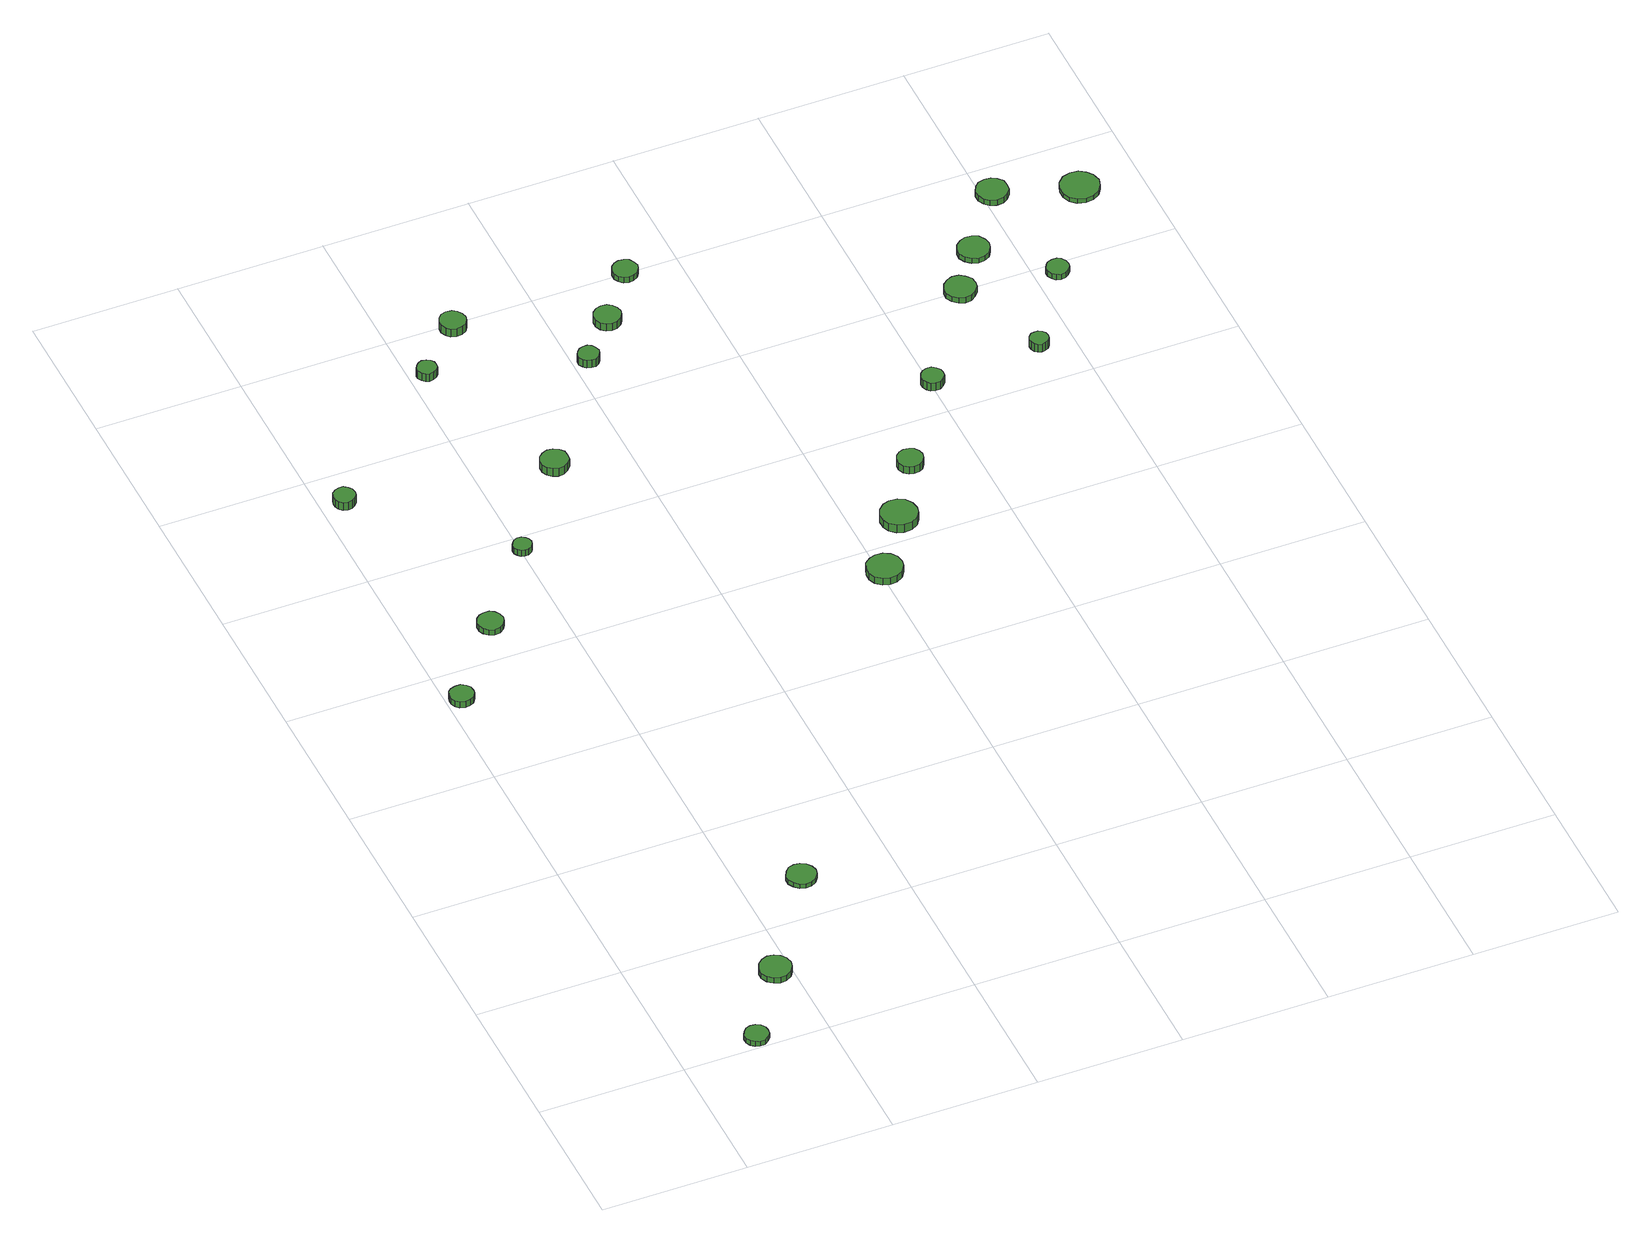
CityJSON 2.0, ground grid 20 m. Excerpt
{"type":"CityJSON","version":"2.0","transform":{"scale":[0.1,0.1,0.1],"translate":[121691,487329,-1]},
"CityObjects":{
"tree1":{"type":"SolitaryVegetationObject","attributes":{"function":"something"},"geometry":[{"type":"MultiSurface","lod":"1","boundaries":[[[0,1,2,3,4,5,6,7,8,9,10,11,12,13,14]],[[15,16,17,18,19,20,21,22,23,24,25,26,27,28,29]],[[0,29,28,1]],[[1,28,27,2]],[[2,27,26,3]],[[3,26,25,4]],[[4,25,24,5]],[[5,24,23,6]],[[6,23,22,7]],[[7,22,21,8]],[[8,21,20,9]],[[9,20,19,10]],[[10,19,18,11]],[[11,18,17,12]],[[12,17,16,13]],[[13,16,15,14]],[[14,15,29,0]]]}]},
"tree2":{"type":"SolitaryVegetationObject","attributes":{"function":"something"},"geometry":[{"type":"MultiSurface","lod":"1","boundaries":[[[30,31,32,33,34,35,36,37,38,39,40,41,42,43,44]],[[45,46,47,48,49,50,51,52,53,54,55,56,57,58,59]],[[30,59,58,31]],[[31,58,57,32]],[[32,57,56,33]],[[33,56,55,34]],[[34,55,54,35]],[[35,54,53,36]],[[36,53,52,37]],[[37,52,51,38]],[[38,51,50,39]],[[39,50,49,40]],[[40,49,48,41]],[[41,48,47,42]],[[42,47,46,43]],[[43,46,45,44]],[[44,45,59,30]]]}]},
"tree3":{"type":"SolitaryVegetationObject","attributes":{"function":"something"},"geometry":[{"type":"MultiSurface","lod":"1","boundaries":[[[60,61,62,63,64,65,66,67,68,69,70,71,72,73,74]],[[75,76,77,78,79,80,81,82,83,84,85,86,87,88,89]],[[60,89,88,61]],[[61,88,87,62]],[[62,87,86,63]],[[63,86,85,64]],[[64,85,84,65]],[[65,84,83,66]],[[66,83,82,67]],[[67,82,81,68]],[[68,81,80,69]],[[69,80,79,70]],[[70,79,78,71]],[[71,78,77,72]],[[72,77,76,73]],[[73,76,75,74]],[[74,75,89,60]]]}]},
"tree4":{"type":"SolitaryVegetationObject","attributes":{"function":"something"},"geometry":[{"type":"MultiSurface","lod":"1","boundaries":[[[90,91,92,93,94,95,96,97,98,99,100,101,102,103,104]],[[105,106,107,108,109,110,111,112,113,114,115,116,117,118,119]],[[90,119,118,91]],[[91,118,117,92]],[[92,117,116,93]],[[93,116,115,94]],[[94,115,114,95]],[[95,114,113,96]],[[96,113,112,97]],[[97,112,111,98]],[[98,111,110,99]],[[99,110,109,100]],[[100,109,108,101]],[[101,108,107,102]],[[102,107,106,103]],[[103,106,105,104]],[[104,105,119,90]]]}]},
"tree5":{"type":"SolitaryVegetationObject","attributes":{"function":"something"},"geometry":[{"type":"MultiSurface","lod":"1","boundaries":[[[120,121,122,123,124,125,126,127,128,129,130,131,132,133,134]],[[135,136,137,138,139,140,141,142,143,144,145,146,147,148,149]],[[120,149,148,121]],[[121,148,147,122]],[[122,147,146,123]],[[123,146,145,124]],[[124,145,144,125]],[[125,144,143,126]],[[126,143,142,127]],[[127,142,141,128]],[[128,141,140,129]],[[129,140,139,130]],[[130,139,138,131]],[[131,138,137,132]],[[132,137,136,133]],[[133,136,135,134]],[[134,135,149,120]]]}]},
"tree6":{"type":"SolitaryVegetationObject","attributes":{"function":"something"},"geometry":[{"type":"MultiSurface","lod":"1","boundaries":[[[150,151,152,153,154,155,156,157,158,159,160,161,162,163,164]],[[165,166,167,168,169,170,171,172,173,174,175,176,177,178,179]],[[150,179,178,151]],[[151,178,177,152]],[[152,177,176,153]],[[153,176,175,154]],[[154,175,174,155]],[[155,174,173,156]],[[156,173,172,157]],[[157,172,171,158]],[[158,171,170,159]],[[159,170,169,160]],[[160,169,168,161]],[[161,168,167,162]],[[162,167,166,163]],[[163,166,165,164]],[[164,165,179,150]]]}]},
"tree7":{"type":"SolitaryVegetationObject","attributes":{"function":"something"},"geometry":[{"type":"MultiSurface","lod":"1","boundaries":[[[180,181,182,183,184,185,186,187,188,189,190,191,192,193,194]],[[195,196,197,198,199,200,201,202,203,204,205,206,207,208,209]],[[180,209,208,181]],[[181,208,207,182]],[[182,207,206,183]],[[183,206,205,184]],[[184,205,204,185]],[[185,204,203,186]],[[186,203,202,187]],[[187,202,201,188]],[[188,201,200,189]],[[189,200,199,190]],[[190,199,198,191]],[[191,198,197,192]],[[192,197,196,193]],[[193,196,195,194]],[[194,195,209,180]]]}]},
"tree8":{"type":"SolitaryVegetationObject","attributes":{"function":"something"},"geometry":[{"type":"MultiSurface","lod":"1","boundaries":[[[210,211,212,213,214,215,216,217,218,219,220,221,222,223,224]],[[225,226,227,228,229,230,231,232,233,234,235,236,237,238,239]],[[210,239,238,211]],[[211,238,237,212]],[[212,237,236,213]],[[213,236,235,214]],[[214,235,234,215]],[[215,234,233,216]],[[216,233,232,217]],[[217,232,231,218]],[[218,231,230,219]],[[219,230,229,220]],[[220,229,228,221]],[[221,228,227,222]],[[222,227,226,223]],[[223,226,225,224]],[[224,225,239,210]]]}]},
"tree9":{"type":"SolitaryVegetationObject","attributes":{"function":"something"},"geometry":[{"type":"MultiSurface","lod":"1","boundaries":[[[240,241,242,243,244,245,246,247,248,249,250,251,252,253,254]],[[255,256,257,258,259,260,261,262,263,264,265,266,267,268,269]],[[240,269,268,241]],[[241,268,267,242]],[[242,267,266,243]],[[243,266,265,244]],[[244,265,264,245]],[[245,264,263,246]],[[246,263,262,247]],[[247,262,261,248]],[[248,261,260,249]],[[249,260,259,250]],[[250,259,258,251]],[[251,258,257,252]],[[252,257,256,253]],[[253,256,255,254]],[[254,255,269,240]]]}]},
"tree10":{"type":"SolitaryVegetationObject","attributes":{"function":"something"},"geometry":[{"type":"MultiSurface","lod":"1","boundaries":[[[270,271,272,273,274,275,276,277,278,279,280,281,282,283,284]],[[285,286,287,288,289,290,291,292,293,294,295,296,297,298,299]],[[270,299,298,271]],[[271,298,297,272]],[[272,297,296,273]],[[273,296,295,274]],[[274,295,294,275]],[[275,294,293,276]],[[276,293,292,277]],[[277,292,291,278]],[[278,291,290,279]],[[279,290,289,280]],[[280,289,288,281]],[[281,288,287,282]],[[282,287,286,283]],[[283,286,285,284]],[[284,285,299,270]]]}]},
"tree11":{"type":"SolitaryVegetationObject","attributes":{"function":"something"},"geometry":[{"type":"MultiSurface","lod":"1","boundaries":[[[300,301,302,303,304,305,306,307,308,309,310,311,312,313,314]],[[315,316,317,318,319,320,321,322,323,324,325,326,327,328,329]],[[300,329,328,301]],[[301,328,327,302]],[[302,327,326,303]],[[303,326,325,304]],[[304,325,324,305]],[[305,324,323,306]],[[306,323,322,307]],[[307,322,321,308]],[[308,321,320,309]],[[309,320,319,310]],[[310,319,318,311]],[[311,318,317,312]],[[312,317,316,313]],[[313,316,315,314]],[[314,315,329,300]]]}]},
"tree12":{"type":"SolitaryVegetationObject","attributes":{"function":"something"},"geometry":[{"type":"MultiSurface","lod":"1","boundaries":[[[330,331,332,333,334,335,336,337,338,339,340,341,342,343,344]],[[345,346,347,348,349,350,351,352,353,354,355,356,357,358,359]],[[330,359,358,331]],[[331,358,357,332]],[[332,357,356,333]],[[333,356,355,334]],[[334,355,354,335]],[[335,354,353,336]],[[336,353,352,337]],[[337,352,351,338]],[[338,351,350,339]],[[339,350,349,340]],[[340,349,348,341]],[[341,348,347,342]],[[342,347,346,343]],[[343,346,345,344]],[[344,345,359,330]]]}]},
"tree13":{"type":"SolitaryVegetationObject","attributes":{"function":"something"},"geometry":[{"type":"MultiSurface","lod":"1","boundaries":[[[360,361,362,363,364,365,366,367,368,369,370,371,372,373,374]],[[375,376,377,378,379,380,381,382,383,384,385,386,387,388,389]],[[360,389,388,361]],[[361,388,387,362]],[[362,387,386,363]],[[363,386,385,364]],[[364,385,384,365]],[[365,384,383,366]],[[366,383,382,367]],[[367,382,381,368]],[[368,381,380,369]],[[369,380,379,370]],[[370,379,378,371]],[[371,378,377,372]],[[372,377,376,373]],[[373,376,375,374]],[[374,375,389,360]]]}]},
"tree14":{"type":"SolitaryVegetationObject","attributes":{"function":"something"},"geometry":[{"type":"MultiSurface","lod":"1","boundaries":[[[390,391,392,393,394,395,396,397,398,399,400,401,402,403,404]],[[405,406,407,408,409,410,411,412,413,414,415,416,417,418,419]],[[390,419,418,391]],[[391,418,417,392]],[[392,417,416,393]],[[393,416,415,394]],[[394,415,414,395]],[[395,414,413,396]],[[396,413,412,397]],[[397,412,411,398]],[[398,411,410,399]],[[399,410,409,400]],[[400,409,408,401]],[[401,408,407,402]],[[402,407,406,403]],[[403,406,405,404]],[[404,405,419,390]]]}]},
"tree15":{"type":"SolitaryVegetationObject","attributes":{"function":"something"},"geometry":[{"type":"MultiSurface","lod":"1","boundaries":[[[420,421,422,423,424,425,426,427,428,429,430,431,432,433,434]],[[435,436,437,438,439,440,441,442,443,444,445,446,447,448,449]],[[420,449,448,421]],[[421,448,447,422]],[[422,447,446,423]],[[423,446,445,424]],[[424,445,444,425]],[[425,444,443,426]],[[426,443,442,427]],[[427,442,441,428]],[[428,441,440,429]],[[429,440,439,430]],[[430,439,438,431]],[[431,438,437,432]],[[432,437,436,433]],[[433,436,435,434]],[[434,435,449,420]]]}]},
"tree16":{"type":"SolitaryVegetationObject","attributes":{"function":"something"},"geometry":[{"type":"MultiSurface","lod":"1","boundaries":[[[450,451,452,453,454,455,456,457,458,459,460,461,462,463,464]],[[465,466,467,468,469,470,471,472,473,474,475,476,477,478,479]],[[450,479,478,451]],[[451,478,477,452]],[[452,477,476,453]],[[453,476,475,454]],[[454,475,474,455]],[[455,474,473,456]],[[456,473,472,457]],[[457,472,471,458]],[[458,471,470,459]],[[459,470,469,460]],[[460,469,468,461]],[[461,468,467,462]],[[462,467,466,463]],[[463,466,465,464]],[[464,465,479,450]]]}]},
"tree17":{"type":"SolitaryVegetationObject","attributes":{"function":"something"},"geometry":[{"type":"MultiSurface","lod":"1","boundaries":[[[480,481,482,483,484,485,486,487,488,489,490,491,492,493,494]],[[495,496,497,498,499,500,501,502,503,504,505,506,507,508,509]],[[480,509,508,481]],[[481,508,507,482]],[[482,507,506,483]],[[483,506,505,484]],[[484,505,504,485]],[[485,504,503,486]],[[486,503,502,487]],[[487,502,501,488]],[[488,501,500,489]],[[489,500,499,490]],[[490,499,498,491]],[[491,498,497,492]],[[492,497,496,493]],[[493,496,495,494]],[[494,495,509,480]]]}]},
"tree18":{"type":"SolitaryVegetationObject","attributes":{"function":"something"},"geometry":[{"type":"MultiSurface","lod":"1","boundaries":[[[510,511,512,513,514,515,516,517,518,519,520,521,522,523,524]],[[525,526,527,528,529,530,531,532,533,534,535,536,537,538,539]],[[510,539,538,511]],[[511,538,537,512]],[[512,537,536,513]],[[513,536,535,514]],[[514,535,534,515]],[[515,534,533,516]],[[516,533,532,517]],[[517,532,531,518]],[[518,531,530,519]],[[519,530,529,520]],[[520,529,528,521]],[[521,528,527,522]],[[522,527,526,523]],[[523,526,525,524]],[[524,525,539,510]]]}]},
"tree19":{"type":"SolitaryVegetationObject","attributes":{"function":"something"},"geometry":[{"type":"MultiSurface","lod":"1","boundaries":[[[540,541,542,543,544,545,546,547,548,549,550,551,552,553,554]],[[555,556,557,558,559,560,561,562,563,564,565,566,567,568,569]],[[540,569,568,541]],[[541,568,567,542]],[[542,567,566,543]],[[543,566,565,544]],[[544,565,564,545]],[[545,564,563,546]],[[546,563,562,547]],[[547,562,561,548]],[[548,561,560,549]],[[549,560,559,550]],[[550,559,558,551]],[[551,558,557,552]],[[552,557,556,553]],[[553,556,555,554]],[[554,555,569,540]]]}]},
"tree20":{"type":"SolitaryVegetationObject","attributes":{"function":"something"},"geometry":[{"type":"MultiSurface","lod":"1","boundaries":[[[570,571,572,573,574,575,576,577,578,579,580,581,582,583,584]],[[585,586,587,588,589,590,591,592,593,594,595,596,597,598,599]],[[570,599,598,571]],[[571,598,597,572]],[[572,597,596,573]],[[573,596,595,574]],[[574,595,594,575]],[[575,594,593,576]],[[576,593,592,577]],[[577,592,591,578]],[[578,591,590,579]],[[579,590,589,580]],[[580,589,588,581]],[[581,588,587,582]],[[582,587,586,583]],[[583,586,585,584]],[[584,585,599,570]]]}]},
"tree21":{"type":"SolitaryVegetationObject","attributes":{"function":"something"},"geometry":[{"type":"MultiSurface","lod":"1","boundaries":[[[600,601,602,603,604,605,606,607,608,609,610,611,612,613,614]],[[615,616,617,618,619,620,621,622,623,624,625,626,627,628,629]],[[600,629,628,601]],[[601,628,627,602]],[[602,627,626,603]],[[603,626,625,604]],[[604,625,624,605]],[[605,624,623,606]],[[606,623,622,607]],[[607,622,621,608]],[[608,621,620,609]],[[609,620,619,610]],[[610,619,618,611]],[[611,618,617,612]],[[612,617,616,613]],[[613,616,615,614]],[[614,615,629,600]]]}]},
"tree22":{"type":"SolitaryVegetationObject","attributes":{"function":"something"},"geometry":[{"type":"MultiSurface","lod":"1","boundaries":[[[630,631,632,633,634,635,636,637,638,639,640,641,642,643,644]],[[645,646,647,648,649,650,651,652,653,654,655,656,657,658,659]],[[630,659,658,631]],[[631,658,657,632]],[[632,657,656,633]],[[633,656,655,634]],[[634,655,654,635]],[[635,654,653,636]],[[636,653,652,637]],[[637,652,651,638]],[[638,651,650,639]],[[639,650,649,640]],[[640,649,648,641]],[[641,648,647,642]],[[642,647,646,643]],[[643,646,645,644]],[[644,645,659,630]]]}]},
"tree23":{"type":"SolitaryVegetationObject","attributes":{"function":"something"},"geometry":[{"type":"MultiSurface","lod":"1","boundaries":[[[660,661,662,663,664,665,666,667,668,669,670,671,672,673,674]],[[675,676,677,678,679,680,681,682,683,684,685,686,687,688,689]],[[660,689,688,661]],[[661,688,687,662]],[[662,687,686,663]],[[663,686,685,664]],[[664,685,684,665]],[[665,684,683,666]],[[666,683,682,667]],[[667,682,681,668]],[[668,681,680,669]],[[669,680,679,670]],[[670,679,678,671]],[[671,678,677,672]],[[672,677,676,673]],[[673,676,675,674]],[[674,675,689,660]]]}]}
},
"vertices":[
[124,19,14],[123,25,14],[119,31,14],[113,34,14],[106,35,14],[100,33,14],[95,28,14],[92,22,14],[92,15,14],[95,9,14],[100,5,14],[106,3,14],[113,3,14],[119,7,14],[123,12,14],[123,12,6],[119,7,6],[113,3,6],[106,3,6],[100,5,6],[95,9,6],[92,15,6],[92,22,6],[95,28,6],[100,33,6],[106,35,6],[113,34,6],[119,31,6],[123,25,6],[124,19,6],
[201,123,15],[199,132,15],[194,139,15],[186,144,15],[177,145,15],[169,142,15],[162,136,15],[158,127,15],[158,118,15],[162,110,15],[169,104,15],[177,101,15],[186,102,15],[194,107,15],[199,114,15],[199,114,6],[194,107,6],[186,102,6],[177,101,6],[169,104,6],[162,110,6],[158,118,6],[158,127,6],[162,136,6],[169,142,6],[177,145,6],[186,144,6],[194,139,6],[199,132,6],[201,123,6],
[36,748,18],[35,755,18],[31,760,18],[25,764,18],[18,764,18],[11,762,18],[6,758,18],[4,752,18],[4,745,18],[6,739,18],[11,734,18],[18,732,18],[25,733,18],[31,736,18],[35,742,18],[35,742,8],[31,736,8],[25,733,8],[18,732,8],[11,734,8],[6,739,8],[4,745,8],[4,752,8],[6,758,8],[11,762,8],[18,764,8],[25,764,8],[31,760,8],[35,755,8],[36,748,8],
[300,271,13],[298,279,13],[293,286,13],[286,290,13],[278,291,13],[270,289,13],[264,283,13],[260,275,13],[260,267,13],[264,260,13],[270,254,13],[278,251,13],[286,252,13],[293,256,13],[298,263,13],[298,263,6],[293,256,6],[286,252,6],[278,251,6],[270,254,6],[264,260,6],[260,267,6],[260,275,6],[264,283,6],[270,289,6],[278,291,6],[286,290,6],[293,286,6],[298,279,6],[300,271,6],
[126,860,17],[124,867,17],[120,873,17],[114,877,17],[106,877,17],[99,875,17],[94,870,17],[91,864,17],[91,856,17],[94,850,17],[99,845,17],[106,842,17],[114,843,17],[120,847,17],[124,853,17],[124,853,8],[120,847,8],[114,843,8],[106,842,8],[99,845,8],[94,850,8],[91,856,8],[91,864,8],[94,870,8],[99,875,8],[106,877,8],[114,877,8],[120,873,8],[124,867,8],[126,860,8],
[46,1145,22],[45,1151,22],[41,1156,22],[36,1160,22],[30,1160,22],[24,1158,22],[19,1154,22],[17,1148,22],[17,1142,22],[19,1137,22],[24,1132,22],[30,1130,22],[36,1131,22],[41,1134,22],[45,1139,22],[45,1139,9],[41,1134,9],[36,1131,9],[30,1130,9],[24,1132,9],[19,1137,9],[17,1142,9],[17,1148,9],[19,1154,9],[24,1158,9],[30,1160,9],[36,1160,9],[41,1156,9],[45,1151,9],[46,1145,9],
[215,975,18],[214,980,18],[211,984,18],[206,987,18],[201,988,18],[196,986,18],[192,982,18],[190,978,18],[190,972,18],[192,968,18],[196,964,18],[201,963,18],[206,963,18],[211,966,18],[214,970,18],[214,970,8],[211,966,8],[206,963,8],[201,963,8],[196,964,8],[192,968,8],[190,972,8],[190,978,8],[192,982,8],[196,986,8],[201,988,8],[206,987,8],[211,984,8],[214,980,8],[215,975,8],
[233,1317,29],[232,1322,29],[229,1326,29],[224,1329,29],[218,1330,29],[213,1328,29],[209,1324,29],[206,1319,29],[206,1314,29],[209,1309,29],[213,1305,29],[218,1303,29],[224,1304,29],[229,1307,29],[232,1311,29],[232,1311,16],[229,1307,16],[224,1304,16],[218,1303,16],[213,1305,16],[209,1309,16],[206,1314,16],[206,1319,16],[209,1324,16],[213,1328,16],[218,1330,16],[224,1329,16],[229,1326,16],[232,1322,16],[233,1317,16],
[319,1099,24],[318,1107,24],[313,1113,24],[306,1117,24],[298,1118,24],[291,1115,24],[285,1110,24],[282,1103,24],[282,1095,24],[285,1088,24],[291,1083,24],[298,1080,24],[306,1081,24],[313,1085,24],[318,1091,24],[318,1091,11],[313,1085,11],[306,1081,11],[298,1080,11],[291,1083,11],[285,1088,11],[282,1095,11],[282,1103,11],[285,1110,11],[291,1115,11],[298,1118,11],[306,1117,11],[313,1113,11],[318,1107,11],[319,1099,11],
[304,1387,26],[302,1394,26],[298,1400,26],[292,1404,26],[284,1405,26],[277,1403,26],[272,1398,26],[269,1391,26],[269,1384,26],[272,1377,26],[277,1372,26],[284,1370,26],[292,1371,26],[298,1374,26],[302,1380,26],[302,1380,13],[298,1374,13],[292,1371,13],[284,1370,13],[277,1372,13],[272,1377,13],[269,1384,13],[269,1391,13],[272,1398,13],[277,1403,13],[284,1405,13],[292,1404,13],[298,1400,13],[302,1394,13],[304,1387,13],
[434,1264,24],[432,1270,24],[429,1275,24],[424,1278,24],[418,1278,24],[412,1276,24],[408,1272,24],[405,1267,24],[405,1261,24],[408,1256,24],[412,1252,24],[418,1250,24],[424,1250,24],[429,1253,24],[432,1258,24],[432,1258,11],[429,1253,11],[424,1250,11],[418,1250,11],[412,1252,11],[408,1256,11],[405,1261,11],[405,1267,11],[408,1272,11],[412,1276,11],[418,1278,11],[424,1278,11],[429,1275,11],[432,1270,11],[434,1264,11],
[630,755,17],[628,765,17],[622,773,17],[613,778,17],[603,779,17],[594,776,17],[586,770,17],[582,760,17],[582,750,17],[586,741,17],[594,734,17],[603,731,17],[613,732,17],[622,737,17],[628,746,17],[628,746,6],[622,737,6],[613,732,6],[603,731,6],[594,734,6],[586,741,6],[582,750,6],[582,760,6],[586,770,6],[594,776,6],[603,779,6],[613,778,6],[622,773,6],[628,765,6],[630,755,6],
[491,1326,19],[489,1333,19],[485,1339,19],[479,1343,19],[471,1344,19],[464,1342,19],[458,1337,19],[455,1330,19],[455,1322,19],[458,1315,19],[464,1310,19],[471,1308,19],[479,1309,19],[485,1313,19],[489,1319,19],[489,1319,7],[485,1313,7],[479,1309,7],[471,1308,7],[464,1310,7],[458,1315,7],[455,1322,7],[455,1330,7],[458,1337,7],[464,1342,7],[471,1344,7],[479,1343,7],[485,1339,7],[489,1333,7],[491,1326,7],
[686,837,20],[684,847,20],[678,856,20],[669,861,20],[658,862,20],[649,859,20],[641,852,20],[637,842,20],[637,832,20],[641,823,20],[649,816,20],[658,813,20],[669,814,20],[678,819,20],[684,827,20],[684,827,7],[678,819,7],[669,814,7],[658,813,7],[649,816,7],[641,823,7],[637,832,7],[637,842,7],[641,852,7],[649,859,7],[658,862,7],[669,861,7],[678,856,7],[684,847,7],[686,837,7],
[546,1399,16],[544,1406,16],[540,1412,16],[534,1415,16],[527,1416,16],[520,1414,16],[515,1409,16],[512,1403,16],[512,1395,16],[515,1389,16],[520,1384,16],[527,1382,16],[534,1383,16],[540,1386,16],[544,1392,16],[544,1392,7],[540,1386,7],[534,1383,7],[527,1382,7],[520,1384,7],[515,1389,7],[512,1395,7],[512,1403,7],[515,1409,7],[520,1414,7],[527,1416,7],[534,1415,7],[540,1412,7],[544,1406,7],[546,1399,7],
[731,922,24],[729,929,24],[725,935,24],[719,938,24],[711,939,24],[705,937,24],[699,932,24],[696,925,24],[696,918,24],[699,911,24],[705,906,24],[711,904,24],[719,905,24],[725,908,24],[729,914,24],[729,914,12],[725,908,12],[719,905,12],[711,904,12],[705,906,12],[699,911,12],[696,918,12],[696,925,12],[699,932,12],[705,937,12],[711,939,12],[719,938,12],[725,935,12],[729,929,12],[731,922,12],
[815,1050,26],[814,1056,26],[810,1061,26],[805,1065,26],[798,1065,26],[792,1063,26],[788,1059,26],[785,1053,26],[785,1047,26],[788,1041,26],[792,1037,26],[798,1035,26],[805,1035,26],[810,1039,26],[814,1044,26],[814,1044,13],[810,1039,13],[805,1035,13],[798,1035,13],[792,1037,13],[788,1041,13],[785,1047,13],[785,1053,13],[788,1059,13],[792,1063,13],[798,1065,13],[805,1065,13],[810,1061,13],[814,1056,13],[815,1050,13],
[924,1198,16],[923,1207,16],[917,1214,16],[910,1219,16],[901,1220,16],[893,1217,16],[886,1211,16],[882,1203,16],[882,1194,16],[886,1186,16],[893,1180,16],[901,1177,16],[910,1178,16],[917,1183,16],[923,1190,16],[923,1190,7],[917,1183,7],[910,1178,7],[901,1177,7],[893,1180,7],[886,1186,7],[882,1194,7],[882,1203,7],[886,1211,7],[893,1217,7],[901,1220,7],[910,1219,7],[917,1214,7],[923,1207,7],[924,1198,7],
[966,1065,22],[965,1070,22],[962,1074,22],[957,1077,22],[952,1077,22],[947,1076,22],[943,1072,22],[941,1067,22],[941,1062,22],[943,1057,22],[947,1054,22],[952,1052,22],[957,1053,22],[962,1055,22],[965,1059,22],[965,1059,9],[962,1055,9],[957,1053,9],[952,1052,9],[947,1054,9],[943,1057,9],[941,1062,9],[941,1067,9],[943,1072,9],[947,1076,9],[952,1077,9],[957,1077,9],[962,1074,9],[965,1070,9],[966,1065,9],
[970,1260,15],[968,1269,15],[963,1277,15],[955,1281,15],[946,1282,15],[938,1279,15],[931,1273,15],[927,1265,15],[927,1256,15],[931,1248,15],[938,1242,15],[946,1239,15],[955,1240,15],[963,1244,15],[968,1252,15],[968,1252,7],[963,1244,7],[955,1240,7],[946,1239,7],[938,1242,7],[931,1248,7],[927,1256,7],[927,1265,7],[931,1273,7],[938,1279,7],[946,1282,7],[955,1281,7],[963,1277,7],[968,1269,7],[970,1260,7],
[1046,1184,16],[1045,1190,16],[1041,1196,16],[1036,1199,16],[1029,1199,16],[1023,1197,16],[1019,1193,16],[1016,1187,16],[1016,1181,16],[1019,1175,16],[1023,1171,16],[1029,1169,16],[1036,1170,16],[1041,1173,16],[1045,1178,16],[1045,1178,7],[1041,1173,7],[1036,1170,7],[1029,1169,7],[1023,1171,7],[1019,1175,7],[1016,1181,7],[1016,1187,7],[1019,1193,7],[1023,1197,7],[1029,1199,7],[1036,1199,7],[1041,1196,7],[1045,1190,7],[1046,1184,7],
[1034,1350,16],[1033,1359,16],[1027,1366,16],[1020,1370,16],[1011,1371,16],[1002,1369,16],[996,1363,16],[992,1355,16],[992,1346,16],[996,1338,16],[1002,1332,16],[1011,1329,16],[1020,1330,16],[1027,1334,16],[1033,1341,16],[1033,1341,7],[1027,1334,7],[1020,1330,7],[1011,1329,7],[1002,1332,7],[996,1338,7],[992,1346,7],[992,1355,7],[996,1363,7],[1002,1369,7],[1011,1371,7],[1020,1370,7],[1027,1366,7],[1033,1359,7],[1034,1350,7],
[1145,1315,14],[1142,1326,14],[1136,1334,14],[1127,1340,14],[1116,1341,14],[1105,1338,14],[1097,1330,14],[1093,1320,14],[1093,1309,14],[1097,1299,14],[1105,1292,14],[1116,1289,14],[1127,1290,14],[1136,1295,14],[1142,1304,14],[1142,1304,7],[1136,1295,7],[1127,1290,7],[1116,1289,7],[1105,1292,7],[1097,1299,7],[1093,1309,7],[1093,1320,7],[1097,1330,7],[1105,1338,7],[1116,1341,7],[1127,1340,7],[1136,1334,7],[1142,1326,7],[1145,1315,7]
]}
